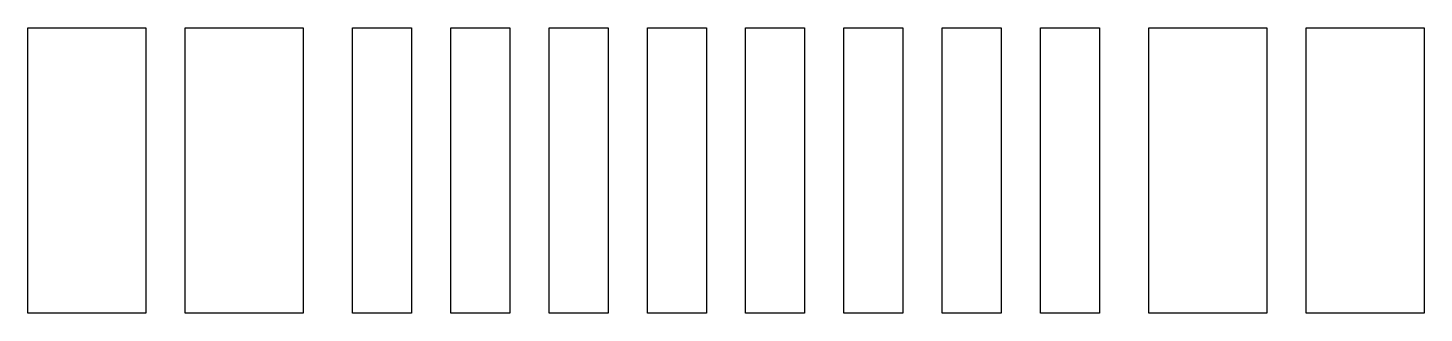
# Model space of a CAD drawing. Extents: x 25 to 211, y 22 to 129.
# Drawn here: x 189.92 to 197.02, y 127.5 to 128.95 of the extents above.
import ezdxf

# ---------------------------------------------------------------- set-up
doc = ezdxf.new("R2010")
doc.units = 0
doc.layers.add('BLACK', color=7, linetype='CONTINUOUS')

msp = doc.modelspace()

# ---------------------------------------------------------------- linework, layer by layer
at = {"layer": 'BLACK', "linetype": 'CONTINUOUS'}
for p, q in [((189.921, 127.497), (189.921, 128.947)), ((189.921, 128.947), (190.521, 128.947)), ((190.521, 128.947), (190.521, 127.497)), ((190.721, 127.497), (190.721, 128.947)), ((190.721, 128.947), (191.321, 128.947)), ((191.321, 128.947), (191.321, 127.497)), ((191.571, 127.497), (191.571, 128.947)), ((191.571, 128.947), (191.871, 128.947)), ((191.871, 128.947), (191.871, 127.497)), ((192.071, 127.497), (192.071, 128.947)), ((192.071, 128.947), (192.371, 128.947)), ((192.371, 128.947), (192.371, 127.497)), ((192.571, 127.497), (192.571, 128.947)), ((192.571, 128.947), (192.871, 128.947)), ((192.871, 128.947), (192.871, 127.497)), ((193.071, 127.497), (193.071, 128.947)), ((193.071, 128.947), (193.371, 128.947)), ((193.371, 128.947), (193.371, 127.497)), ((193.571, 127.497), (193.571, 128.947)), ((193.571, 128.947), (193.871, 128.947)), ((193.871, 128.947), (193.871, 127.497)), ((194.071, 127.497), (194.071, 128.947)), ((194.071, 128.947), (194.371, 128.947)), ((194.371, 128.947), (194.371, 127.497)), ((194.571, 127.497), (194.571, 128.947)), ((194.571, 128.947), (194.871, 128.947)), ((194.871, 128.947), (194.871, 127.497)), ((195.071, 127.497), (195.071, 128.947)), ((195.071, 128.947), (195.371, 128.947)), ((195.371, 128.947), (195.371, 127.497)), ((195.621, 127.497), (195.621, 128.947)), ((195.621, 128.947), (196.221, 128.947)), ((196.221, 128.947), (196.221, 127.497)), ((196.421, 127.497), (196.421, 128.947)), ((196.421, 128.947), (197.021, 128.947)), ((197.021, 128.947), (197.021, 127.497)), ((190.521, 127.497), (189.921, 127.497)), ((191.321, 127.497), (190.721, 127.497)), ((191.871, 127.497), (191.571, 127.497)), ((192.371, 127.497), (192.071, 127.497)), ((192.871, 127.497), (192.571, 127.497)), ((193.371, 127.497), (193.071, 127.497)), ((193.871, 127.497), (193.571, 127.497)), ((194.371, 127.497), (194.071, 127.497)), ((194.871, 127.497), (194.571, 127.497)), ((195.371, 127.497), (195.071, 127.497)), ((196.221, 127.497), (195.621, 127.497)), ((197.021, 127.497), (196.421, 127.497))]:
    msp.add_line(p, q, dxfattribs=at)

doc.saveas('drawing.dxf')
